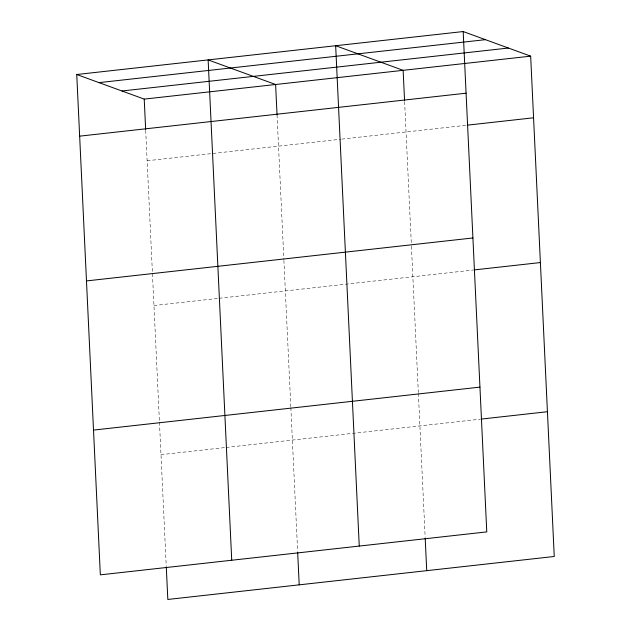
<?xml version="1.0" encoding="UTF-8"?>
<svg xmlns="http://www.w3.org/2000/svg" width="631" height="631" viewBox="0 0 631 631"><rect width="100%" height="100%" fill="white"/><g stroke="black" fill="none" stroke-linecap="round" stroke-linejoin="round"><path stroke-width="0.47" stroke-dasharray="3.15 2.37" d="M147.133 160.755L340.819 139.222M341.797 139.112L466.396 125.261M153.956 305.522L218.192 298.384M219.162 298.274L473.226 270.029M160.992 454.683L225.228 447.537M226.198 447.434L480.262 419.189M404.613 101.638L411.38 245.222M411.428 246.208L418.329 392.529M418.377 393.515L425.152 537.186M277.041 114.834L283.863 259.404M283.911 260.39L290.804 406.711M290.852 407.689L297.627 551.36M145.698 130.42L159.422 421.319M159.469 422.297L166.237 565.968"/><path stroke-width="0.95" d="M463.178 31.55L486.777 531.894L100.337 574.849L76.745 74.513L463.178 31.55L530.663 56.151L554.255 556.487L167.822 599.45L166.284 566.953M99.012 82.629L485.452 39.666M121.957 90.99L508.389 48.035M76.745 74.513L144.223 99.106L530.663 56.151M79.656 136.154L466.088 93.191M467.374 125.151L533.566 117.792M86.479 280.921L472.911 237.966M474.197 269.918L540.396 262.559M93.514 430.082L479.946 387.118M481.232 419.079L547.424 411.72M404.566 100.66L403.138 70.325L335.66 45.724L359.252 546.067M425.199 538.164L426.73 570.669M277.041 114.834L275.613 84.507L208.135 59.906L231.727 560.241M297.674 552.346L299.204 584.842M144.223 99.106L145.658 129.442"/></g></svg>
